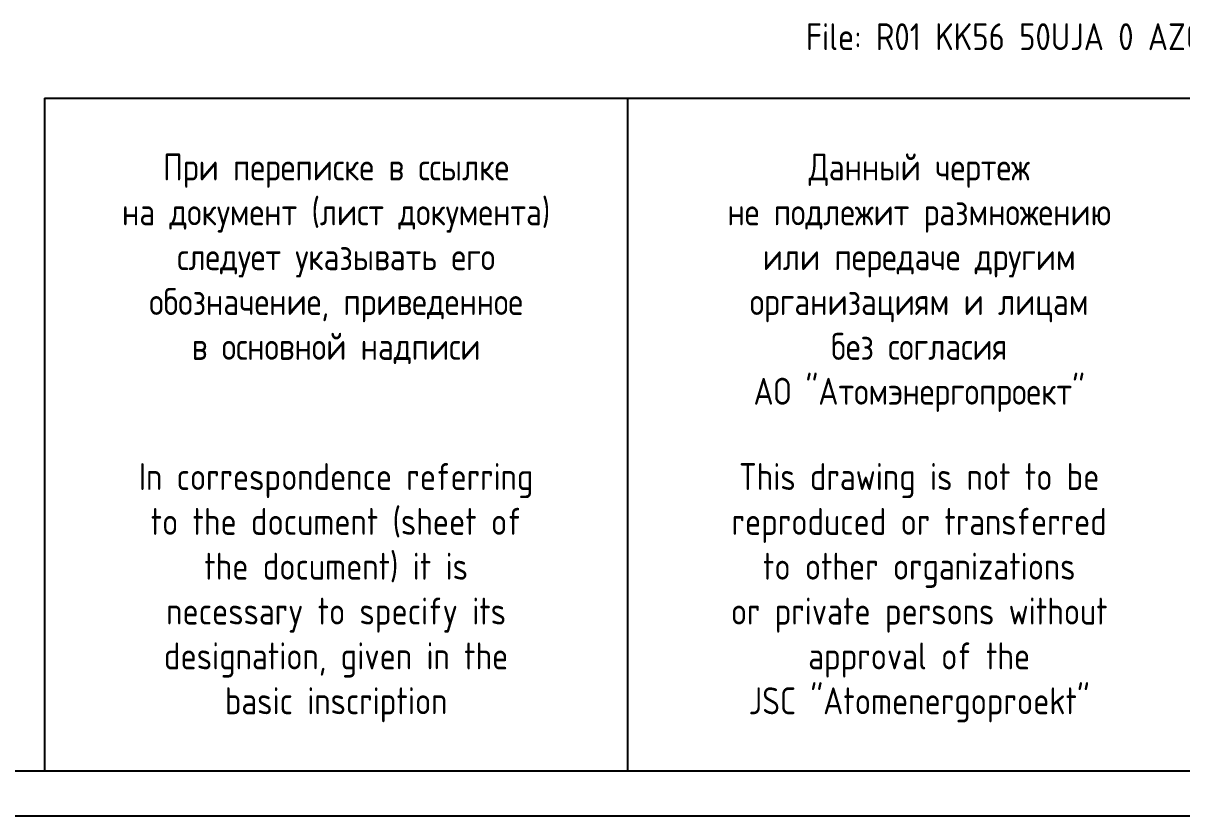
# Model space of a CAD drawing. Header units: millimetres. Extents: x 133356 to 134197, y -259 to 335.
# Drawn here: x 133874.1 to 134003.3, y -259.1 to -170.7 of the extents above; entities that cross this region are included whole.
import ezdxf
from ezdxf.enums import TextEntityAlignment as Align

# ---------------------------------------------------------------- set-up
doc = ezdxf.new("R2010")
doc.units = ezdxf.units.MM
doc.header["$LTSCALE"] = 20
doc.header["$MEASUREMENT"] = 0
doc.layers.add('TITUL', color=7, linetype='Continuous')
doc.styles.add('ROMANS', font='romans.shx', dxfattribs={"width": 0.8})

msp = doc.modelspace()

# ---------------------------------------------------------------- linework, layer by layer
msp.add_line((133355.527, -259.095), (134196.527, -259.095))
msp.add_line((133355.527, -259.095), (134196.527, -259.095))
at = {"layer": 'TITUL', "color": 1, "linetype": 'Continuous'}
msp.add_line((133876.527, -179.095), (134191.527, -179.095), dxfattribs=at)
at = {"layer": 'TITUL', "color": 1}
for p, q in [((133876.527, -179.095), (133876.527, -254.095)), ((133941.527, -179.095), (133941.527, -254.095)), ((133375.527, -254.095), (134191.527, -254.095))]:
    msp.add_line(p, q, dxfattribs=at)

# ---------------------------------------------------------------- texts
at = {"layer": 'TITUL', "color": 2, "style": 'ROMANS', "width": 0.8}
msp.add_text('File: R01 KK56 50UJA 0 AZO OK WD004_001=0', height=3, dxfattribs=at).set_placement((133961.4, -173.735))
for s, p in [('При переписке в ссылке', (133909.027, -188.262)), ('Данный чертеж', (133974.027, -188.262)), ('на документ (лист документа)', (133909.027, -193.262)), ('не подлежит размножению', (133974.027, -193.262)), ('следует указывать его', (133909.027, -198.262)), ('или передаче другим', (133974.027, -198.262)), ('обозначение, приведенное', (133909.027, -203.262)), ('организациям и лицам', (133974.027, -203.262)), ('в основной надписи', (133909.027, -208.262)), ('без согласия', (133974.027, -208.262)), ('АО "Атомэнергопроект"', (133974.027, -213.262)), ('In correspondence referring', (133909.027, -222.772)), ('This drawing is not to be', (133974.027, -222.772)), ('to the document (sheet of', (133909.027, -227.772)), ('reproduced or transferred', (133974.027, -227.772)), ('the document) it is', (133909.027, -232.772)), ('to other organizations', (133974.027, -232.772)), ('necessary to specify its', (133909.027, -237.772)), ('or private persons without', (133974.027, -237.772)), ('designation, given in the', (133909.027, -242.772)), ('approval of the', (133974.027, -242.772)), ('basic inscription', (133909.027, -247.772)), ('JSC "Atomenergoproekt"', (133974.027, -247.772))]:
    msp.add_text(s, height=3, dxfattribs=at).set_placement(p, align=Align.CENTER)

doc.saveas('drawing.dxf')
